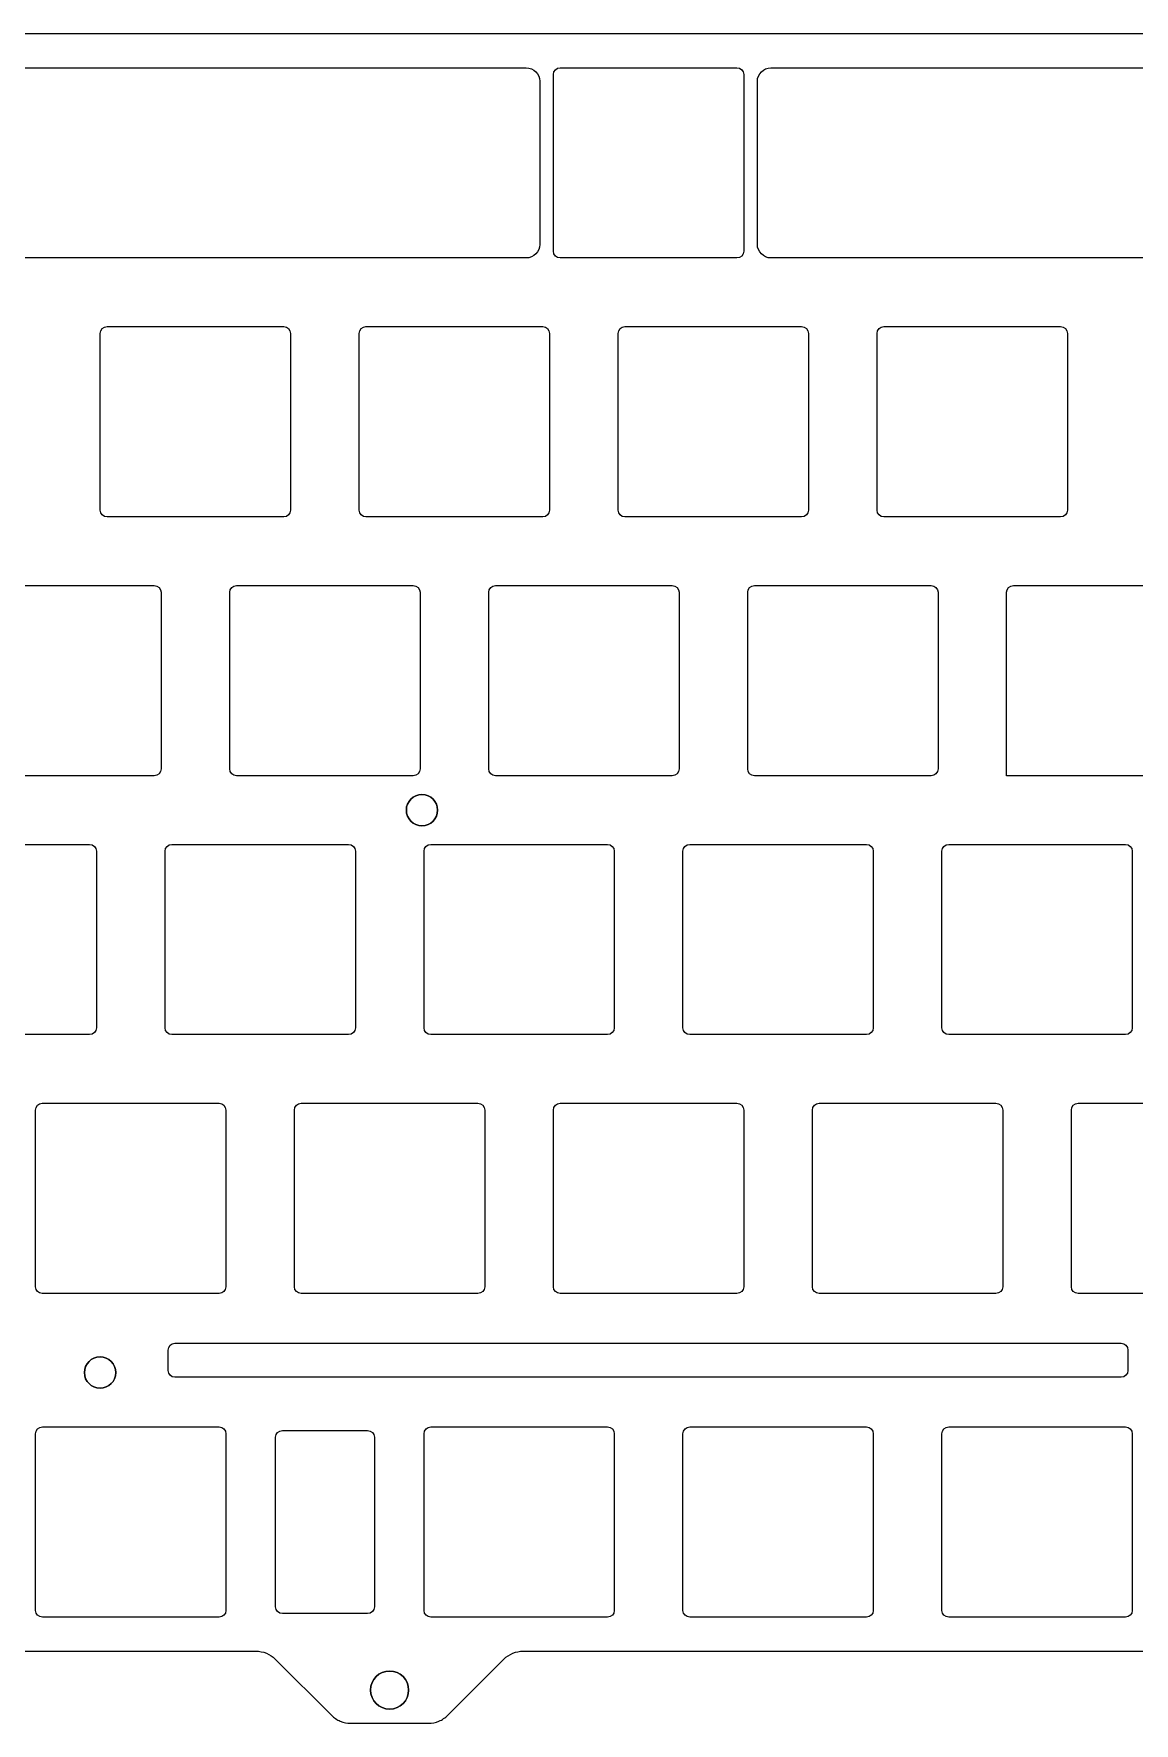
# Model space of a CAD drawing. Header units: millimetres. Extents: x -162 to 185, y -145 to -15.
# Drawn here: x -64.5 to 16.5, y -144.5 to -20.2 of the extents above; entities that cross this region are included whole.
import ezdxf

# ---------------------------------------------------------------- set-up
doc = ezdxf.new("R2010")
doc.units = ezdxf.units.MM
doc.layers.get('0').update_dxf_attribs({"linetype": 'CONTINUOUS'})

msp = doc.modelspace()

# ---------------------------------------------------------------- linework, layer by layer
for p, q in [((63.81, -20.18), (-102.27, -20.18)), ((63.81, -20.18), (-102.27, -20.18)), ((-68.37, -22.68), (-28.23, -22.68)), ((-68.37, -22.68), (-28.23, -22.68)), ((-26.23, -36.18), (-26.23, -23.18)), ((-26.23, -36.18), (-26.23, -23.18)), ((-25.73, -22.68), (-12.73, -22.68)), ((-25.73, -22.68), (-12.73, -22.68)), ((-12.23, -23.18), (-12.23, -36.18)), ((-12.23, -23.18), (-12.23, -36.18)), ((-10.23, -22.68), (29.91, -22.68)), ((-10.23, -22.68), (29.91, -22.68)), ((-27.23, -23.68), (-27.23, -35.68)), ((-27.23, -23.68), (-27.23, -35.68)), ((-11.23, -35.68), (-11.23, -23.68)), ((-11.23, -35.68), (-11.23, -23.68)), ((-28.23, -36.68), (-68.37, -36.68)), ((-28.23, -36.68), (-68.37, -36.68)), ((-12.73, -36.68), (-25.73, -36.68)), ((-12.73, -36.68), (-25.73, -36.68)), ((29.91, -36.68), (-10.23, -36.68)), ((29.91, -36.68), (-10.23, -36.68)), ((-59.57, -55.23), (-59.57, -42.23)), ((-59.57, -55.23), (-59.57, -42.23)), ((-59.07, -41.73), (-46.07, -41.73)), ((-59.07, -41.73), (-46.07, -41.73)), ((-45.57, -42.23), (-45.57, -55.23)), ((-45.57, -42.23), (-45.57, -55.23)), ((-40.52, -55.23), (-40.52, -42.23)), ((-40.52, -55.23), (-40.52, -42.23)), ((-40.02, -41.73), (-27.02, -41.73)), ((-40.02, -41.73), (-27.02, -41.73)), ((-26.52, -42.23), (-26.52, -55.23)), ((-26.52, -42.23), (-26.52, -55.23)), ((-21.47, -55.23), (-21.47, -42.23)), ((-21.47, -55.23), (-21.47, -42.23)), ((-20.97, -41.73), (-7.97, -41.73)), ((-20.97, -41.73), (-7.97, -41.73)), ((-7.47, -42.23), (-7.47, -55.23)), ((-7.47, -42.23), (-7.47, -55.23)), ((-2.42, -55.23), (-2.42, -42.23)), ((-2.42, -55.23), (-2.42, -42.23)), ((-1.92, -41.73), (11.08, -41.73)), ((-1.92, -41.73), (11.08, -41.73)), ((11.58, -42.23), (11.58, -55.23)), ((11.58, -42.23), (11.58, -55.23)), ((-46.07, -55.73), (-59.07, -55.73)), ((-46.07, -55.73), (-59.07, -55.73)), ((-27.02, -55.73), (-40.02, -55.73)), ((-27.02, -55.73), (-40.02, -55.73)), ((-7.97, -55.73), (-20.97, -55.73)), ((-7.97, -55.73), (-20.97, -55.73)), ((11.08, -55.73), (-1.92, -55.73)), ((11.08, -55.73), (-1.92, -55.73)), ((-68.59, -60.78), (-55.59, -60.78)), ((-68.59, -60.78), (-55.59, -60.78)), ((-49.54, -60.78), (-36.54, -60.78)), ((-49.54, -60.78), (-36.54, -60.78)), ((-30.49, -60.78), (-17.49, -60.78)), ((-30.49, -60.78), (-17.49, -60.78)), ((-11.44, -60.78), (1.56, -60.78)), ((-11.44, -60.78), (1.56, -60.78)), ((7.61, -60.78), (20.61, -60.78)), ((7.61, -60.78), (20.61, -60.78)), ((-55.09, -61.28), (-55.09, -74.28)), ((-55.09, -61.28), (-55.09, -74.28)), ((-50.04, -74.28), (-50.04, -61.28)), ((-50.04, -74.28), (-50.04, -61.28)), ((-36.04, -61.28), (-36.04, -74.28)), ((-36.04, -61.28), (-36.04, -74.28)), ((-30.99, -74.28), (-30.99, -61.28)), ((-30.99, -74.28), (-30.99, -61.28)), ((-16.99, -61.28), (-16.99, -74.28)), ((-16.99, -61.28), (-16.99, -74.28)), ((-11.94, -74.28), (-11.94, -61.28)), ((-11.94, -74.28), (-11.94, -61.28)), ((2.06, -61.28), (2.06, -74.28)), ((2.06, -61.28), (2.06, -74.28)), ((7.11, -74.78), (7.11, -61.28)), ((7.11, -74.78), (7.11, -61.28)), ((-55.59, -74.78), (-68.59, -74.78)), ((-55.59, -74.78), (-68.59, -74.78)), ((-36.54, -74.78), (-49.54, -74.78)), ((-36.54, -74.78), (-49.54, -74.78)), ((-17.49, -74.78), (-30.49, -74.78)), ((-17.49, -74.78), (-30.49, -74.78)), ((1.56, -74.78), (-11.44, -74.78)), ((1.56, -74.78), (-11.44, -74.78)), ((20.61, -74.78), (7.11, -74.78)), ((20.61, -74.78), (7.11, -74.78)), ((-73.35, -79.83), (-60.35, -79.83)), ((-73.35, -79.83), (-60.35, -79.83)), ((-59.85, -80.33), (-59.85, -93.33)), ((-59.85, -80.33), (-59.85, -93.33)), ((-54.8, -93.33), (-54.8, -80.33)), ((-54.8, -93.33), (-54.8, -80.33)), ((-54.3, -79.83), (-41.3, -79.83)), ((-54.3, -79.83), (-41.3, -79.83)), ((-40.8, -80.33), (-40.8, -93.33)), ((-40.8, -80.33), (-40.8, -93.33)), ((-35.75, -93.33), (-35.75, -80.33)), ((-35.75, -93.33), (-35.75, -80.33)), ((-35.25, -79.83), (-22.25, -79.83)), ((-35.25, -79.83), (-22.25, -79.83)), ((-21.75, -80.33), (-21.75, -93.33)), ((-21.75, -80.33), (-21.75, -93.33)), ((-16.7, -93.33), (-16.7, -80.33)), ((-16.7, -93.33), (-16.7, -80.33)), ((-16.2, -79.83), (-3.2, -79.83)), ((-16.2, -79.83), (-3.2, -79.83)), ((-2.7, -80.33), (-2.7, -93.33)), ((-2.7, -80.33), (-2.7, -93.33)), ((2.35, -93.33), (2.35, -80.33)), ((2.35, -93.33), (2.35, -80.33)), ((2.85, -79.83), (15.85, -79.83)), ((2.85, -79.83), (15.85, -79.83)), ((16.35, -80.33), (16.35, -93.33)), ((16.35, -80.33), (16.35, -93.33)), ((-60.35, -93.83), (-73.35, -93.83)), ((-60.35, -93.83), (-73.35, -93.83)), ((-41.3, -93.83), (-54.3, -93.83)), ((-41.3, -93.83), (-54.3, -93.83)), ((-22.25, -93.83), (-35.25, -93.83)), ((-22.25, -93.83), (-35.25, -93.83)), ((-3.2, -93.83), (-16.2, -93.83)), ((-3.2, -93.83), (-16.2, -93.83)), ((15.85, -93.83), (2.85, -93.83)), ((15.85, -93.83), (2.85, -93.83)), ((-64.33, -112.38), (-64.33, -99.38)), ((-64.33, -112.38), (-64.33, -99.38)), ((-63.83, -98.88), (-50.83, -98.88)), ((-63.83, -98.88), (-50.83, -98.88)), ((-50.33, -99.38), (-50.33, -112.38)), ((-50.33, -99.38), (-50.33, -112.38)), ((-45.28, -112.38), (-45.28, -99.38)), ((-45.28, -112.38), (-45.28, -99.38)), ((-44.78, -98.88), (-31.78, -98.88)), ((-44.78, -98.88), (-31.78, -98.88)), ((-31.28, -99.38), (-31.28, -112.38)), ((-31.28, -99.38), (-31.28, -112.38)), ((-26.23, -112.38), (-26.23, -99.38)), ((-26.23, -112.38), (-26.23, -99.38)), ((-25.73, -98.88), (-12.73, -98.88)), ((-25.73, -98.88), (-12.73, -98.88)), ((-12.23, -99.38), (-12.23, -112.38)), ((-12.23, -99.38), (-12.23, -112.38)), ((-7.18, -112.38), (-7.18, -99.38)), ((-7.18, -112.38), (-7.18, -99.38)), ((-6.68, -98.88), (6.32, -98.88)), ((-6.68, -98.88), (6.32, -98.88)), ((6.82, -99.38), (6.82, -112.38)), ((6.82, -99.38), (6.82, -112.38)), ((11.87, -112.38), (11.87, -99.38)), ((11.87, -112.38), (11.87, -99.38)), ((12.37, -98.88), (25.37, -98.88)), ((12.37, -98.88), (25.37, -98.88)), ((-50.83, -112.88), (-63.83, -112.88)), ((-50.83, -112.88), (-63.83, -112.88)), ((-31.78, -112.88), (-44.78, -112.88)), ((-31.78, -112.88), (-44.78, -112.88)), ((-12.73, -112.88), (-25.73, -112.88)), ((-12.73, -112.88), (-25.73, -112.88)), ((6.32, -112.88), (-6.68, -112.88)), ((6.32, -112.88), (-6.68, -112.88)), ((25.37, -112.88), (12.37, -112.88)), ((25.37, -112.88), (12.37, -112.88)), ((-54.07, -116.54), (15.53, -116.54)), ((-54.07, -116.54), (15.53, -116.54)), ((-54.57, -118.54), (-54.57, -117.04)), ((-54.57, -118.54), (-54.57, -117.04)), ((16.03, -117.04), (16.03, -118.54)), ((16.03, -117.04), (16.03, -118.54)), ((15.53, -119.04), (-54.07, -119.04)), ((15.53, -119.04), (-54.07, -119.04)), ((-63.82, -122.7), (-50.82, -122.7)), ((-63.82, -122.7), (-50.82, -122.7)), ((-46.17, -122.96), (-39.9, -122.96)), ((-46.17, -122.96), (-39.9, -122.96)), ((-35.25, -122.7), (-22.25, -122.7)), ((-35.25, -122.7), (-22.25, -122.7)), ((-16.2, -122.7), (-3.2, -122.7)), ((-16.2, -122.7), (-3.2, -122.7)), ((2.85, -122.7), (15.85, -122.7)), ((2.85, -122.7), (15.85, -122.7)), ((-64.32, -136.2), (-64.32, -123.2)), ((-64.32, -136.2), (-64.32, -123.2)), ((-50.32, -123.2), (-50.32, -136.2)), ((-50.32, -123.2), (-50.32, -136.2)), ((-46.67, -135.93), (-46.67, -123.46)), ((-46.67, -135.93), (-46.67, -123.46)), ((-39.4, -123.46), (-39.4, -135.93)), ((-39.4, -123.46), (-39.4, -135.93)), ((-35.75, -136.2), (-35.75, -123.2)), ((-35.75, -136.2), (-35.75, -123.2)), ((-21.75, -123.2), (-21.75, -136.2)), ((-21.75, -123.2), (-21.75, -136.2)), ((-16.7, -136.2), (-16.7, -123.2)), ((-16.7, -136.2), (-16.7, -123.2)), ((-2.7, -123.2), (-2.7, -136.2)), ((-2.7, -123.2), (-2.7, -136.2)), ((2.35, -136.2), (2.35, -123.2)), ((2.35, -136.2), (2.35, -123.2)), ((16.35, -123.2), (16.35, -136.2)), ((16.35, -123.2), (16.35, -136.2)), ((-50.82, -136.7), (-63.82, -136.7)), ((-50.82, -136.7), (-63.82, -136.7)), ((-39.9, -136.43), (-46.17, -136.43)), ((-39.9, -136.43), (-46.17, -136.43)), ((-22.25, -136.7), (-35.25, -136.7)), ((-22.25, -136.7), (-35.25, -136.7)), ((-3.2, -136.7), (-16.2, -136.7)), ((-3.2, -136.7), (-16.2, -136.7)), ((15.85, -136.7), (2.85, -136.7)), ((15.85, -136.7), (2.85, -136.7)), ((-130.85, -139.2), (-48.11, -139.2)), ((-130.85, -139.2), (-48.11, -139.2)), ((-28.45, -139.2), (51.9, -139.2)), ((-28.45, -139.2), (51.9, -139.2)), ((-46.69, -139.78), (-42.56, -143.91)), ((-46.69, -139.78), (-42.56, -143.91)), ((-34, -143.91), (-29.87, -139.78)), ((-34, -143.91), (-29.87, -139.78)), ((-41.15, -144.5), (-35.41, -144.5)), ((-41.15, -144.5), (-35.41, -144.5))]:
    msp.add_line(p, q)
at = {"extrusion": (0, 0, -1)}
for centre, radius in [((35.9, -77.31), 1.15), ((59.58, -118.7), 1.15), ((38.28, -142.06), 1.4)]:
    msp.add_circle(centre, radius, dxfattribs=at)
for centre, radius in [((-35.9, -77.31), 1.15), ((-59.58, -118.7), 1.15), ((-38.28, -142.06), 1.4)]:
    msp.add_circle(centre, radius)
for points in [[(-28.23, -22.68), (-27.68, -22.68), (-27.23, -23.13), (-27.23, -23.68)], [(-28.23, -22.68), (-27.68, -22.68), (-27.23, -23.13), (-27.23, -23.68)], [(-26.23, -23.18), (-26.23, -22.91), (-26.01, -22.68), (-25.73, -22.68)], [(-26.23, -23.18), (-26.23, -22.91), (-26.01, -22.68), (-25.73, -22.68)], [(-12.73, -22.68), (-12.45, -22.68), (-12.23, -22.91), (-12.23, -23.18)], [(-12.73, -22.68), (-12.45, -22.68), (-12.23, -22.91), (-12.23, -23.18)], [(-11.23, -23.68), (-11.23, -23.13), (-10.78, -22.68), (-10.23, -22.68)], [(-11.23, -23.68), (-11.23, -23.13), (-10.78, -22.68), (-10.23, -22.68)], [(-27.23, -35.68), (-27.23, -36.23), (-27.68, -36.68), (-28.23, -36.68)], [(-27.23, -35.68), (-27.23, -36.23), (-27.68, -36.68), (-28.23, -36.68)], [(-10.23, -36.68), (-10.78, -36.68), (-11.23, -36.23), (-11.23, -35.68)], [(-10.23, -36.68), (-10.78, -36.68), (-11.23, -36.23), (-11.23, -35.68)], [(-25.73, -36.68), (-26.01, -36.68), (-26.23, -36.46), (-26.23, -36.18)], [(-25.73, -36.68), (-26.01, -36.68), (-26.23, -36.46), (-26.23, -36.18)], [(-12.23, -36.18), (-12.23, -36.46), (-12.45, -36.68), (-12.73, -36.68)], [(-12.23, -36.18), (-12.23, -36.46), (-12.45, -36.68), (-12.73, -36.68)], [(-59.57, -42.23), (-59.57, -41.96), (-59.34, -41.73), (-59.07, -41.73)], [(-59.57, -42.23), (-59.57, -41.96), (-59.34, -41.73), (-59.07, -41.73)], [(-46.07, -41.73), (-45.79, -41.73), (-45.57, -41.96), (-45.57, -42.23)], [(-46.07, -41.73), (-45.79, -41.73), (-45.57, -41.96), (-45.57, -42.23)], [(-40.52, -42.23), (-40.52, -41.96), (-40.29, -41.73), (-40.02, -41.73)], [(-40.52, -42.23), (-40.52, -41.96), (-40.29, -41.73), (-40.02, -41.73)], [(-27.02, -41.73), (-26.74, -41.73), (-26.52, -41.96), (-26.52, -42.23)], [(-27.02, -41.73), (-26.74, -41.73), (-26.52, -41.96), (-26.52, -42.23)], [(-21.47, -42.23), (-21.47, -41.96), (-21.24, -41.73), (-20.97, -41.73)], [(-21.47, -42.23), (-21.47, -41.96), (-21.24, -41.73), (-20.97, -41.73)], [(-7.97, -41.73), (-7.69, -41.73), (-7.47, -41.96), (-7.47, -42.23)], [(-7.97, -41.73), (-7.69, -41.73), (-7.47, -41.96), (-7.47, -42.23)], [(-2.42, -42.23), (-2.42, -41.96), (-2.19, -41.73), (-1.92, -41.73)], [(-2.42, -42.23), (-2.42, -41.96), (-2.19, -41.73), (-1.92, -41.73)], [(11.08, -41.73), (11.36, -41.73), (11.58, -41.96), (11.58, -42.23)], [(11.08, -41.73), (11.36, -41.73), (11.58, -41.96), (11.58, -42.23)], [(-59.07, -55.73), (-59.34, -55.73), (-59.57, -55.51), (-59.57, -55.23)], [(-59.07, -55.73), (-59.34, -55.73), (-59.57, -55.51), (-59.57, -55.23)], [(-45.57, -55.23), (-45.57, -55.51), (-45.79, -55.73), (-46.07, -55.73)], [(-45.57, -55.23), (-45.57, -55.51), (-45.79, -55.73), (-46.07, -55.73)], [(-40.02, -55.73), (-40.29, -55.73), (-40.52, -55.51), (-40.52, -55.23)], [(-40.02, -55.73), (-40.29, -55.73), (-40.52, -55.51), (-40.52, -55.23)], [(-26.52, -55.23), (-26.52, -55.51), (-26.74, -55.73), (-27.02, -55.73)], [(-26.52, -55.23), (-26.52, -55.51), (-26.74, -55.73), (-27.02, -55.73)], [(-20.97, -55.73), (-21.24, -55.73), (-21.47, -55.51), (-21.47, -55.23)], [(-20.97, -55.73), (-21.24, -55.73), (-21.47, -55.51), (-21.47, -55.23)], [(-7.47, -55.23), (-7.47, -55.51), (-7.69, -55.73), (-7.97, -55.73)], [(-7.47, -55.23), (-7.47, -55.51), (-7.69, -55.73), (-7.97, -55.73)], [(-1.92, -55.73), (-2.19, -55.73), (-2.42, -55.51), (-2.42, -55.23)], [(-1.92, -55.73), (-2.19, -55.73), (-2.42, -55.51), (-2.42, -55.23)], [(11.58, -55.23), (11.58, -55.51), (11.36, -55.73), (11.08, -55.73)], [(11.58, -55.23), (11.58, -55.51), (11.36, -55.73), (11.08, -55.73)], [(-55.59, -60.78), (-55.32, -60.78), (-55.09, -61.01), (-55.09, -61.28)], [(-55.59, -60.78), (-55.32, -60.78), (-55.09, -61.01), (-55.09, -61.28)], [(-50.04, -61.28), (-50.04, -61.01), (-49.82, -60.78), (-49.54, -60.78)], [(-50.04, -61.28), (-50.04, -61.01), (-49.82, -60.78), (-49.54, -60.78)], [(-36.54, -60.78), (-36.27, -60.78), (-36.04, -61.01), (-36.04, -61.28)], [(-36.54, -60.78), (-36.27, -60.78), (-36.04, -61.01), (-36.04, -61.28)], [(-30.99, -61.28), (-30.99, -61.01), (-30.77, -60.78), (-30.49, -60.78)], [(-30.99, -61.28), (-30.99, -61.01), (-30.77, -60.78), (-30.49, -60.78)], [(-17.49, -60.78), (-17.22, -60.78), (-16.99, -61.01), (-16.99, -61.28)], [(-17.49, -60.78), (-17.22, -60.78), (-16.99, -61.01), (-16.99, -61.28)], [(-11.94, -61.28), (-11.94, -61.01), (-11.72, -60.78), (-11.44, -60.78)], [(-11.94, -61.28), (-11.94, -61.01), (-11.72, -60.78), (-11.44, -60.78)], [(1.56, -60.78), (1.83, -60.78), (2.06, -61.01), (2.06, -61.28)], [(1.56, -60.78), (1.83, -60.78), (2.06, -61.01), (2.06, -61.28)], [(7.11, -61.28), (7.11, -61.01), (7.33, -60.78), (7.61, -60.78)], [(7.11, -61.28), (7.11, -61.01), (7.33, -60.78), (7.61, -60.78)], [(-55.09, -74.28), (-55.09, -74.56), (-55.32, -74.78), (-55.59, -74.78)], [(-55.09, -74.28), (-55.09, -74.56), (-55.32, -74.78), (-55.59, -74.78)], [(-49.54, -74.78), (-49.82, -74.78), (-50.04, -74.56), (-50.04, -74.28)], [(-49.54, -74.78), (-49.82, -74.78), (-50.04, -74.56), (-50.04, -74.28)], [(-36.04, -74.28), (-36.04, -74.56), (-36.27, -74.78), (-36.54, -74.78)], [(-36.04, -74.28), (-36.04, -74.56), (-36.27, -74.78), (-36.54, -74.78)], [(-30.49, -74.78), (-30.77, -74.78), (-30.99, -74.56), (-30.99, -74.28)], [(-30.49, -74.78), (-30.77, -74.78), (-30.99, -74.56), (-30.99, -74.28)], [(-16.99, -74.28), (-16.99, -74.56), (-17.22, -74.78), (-17.49, -74.78)], [(-16.99, -74.28), (-16.99, -74.56), (-17.22, -74.78), (-17.49, -74.78)], [(-11.44, -74.78), (-11.72, -74.78), (-11.94, -74.56), (-11.94, -74.28)], [(-11.44, -74.78), (-11.72, -74.78), (-11.94, -74.56), (-11.94, -74.28)], [(2.06, -74.28), (2.06, -74.56), (1.83, -74.78), (1.56, -74.78)], [(2.06, -74.28), (2.06, -74.56), (1.83, -74.78), (1.56, -74.78)], [(-60.35, -79.83), (-60.08, -79.83), (-59.85, -80.06), (-59.85, -80.33)], [(-60.35, -79.83), (-60.08, -79.83), (-59.85, -80.06), (-59.85, -80.33)], [(-54.8, -80.33), (-54.8, -80.06), (-54.58, -79.83), (-54.3, -79.83)], [(-54.8, -80.33), (-54.8, -80.06), (-54.58, -79.83), (-54.3, -79.83)], [(-41.3, -79.83), (-41.03, -79.83), (-40.8, -80.06), (-40.8, -80.33)], [(-41.3, -79.83), (-41.03, -79.83), (-40.8, -80.06), (-40.8, -80.33)], [(-35.75, -80.33), (-35.75, -80.06), (-35.53, -79.83), (-35.25, -79.83)], [(-35.75, -80.33), (-35.75, -80.06), (-35.53, -79.83), (-35.25, -79.83)], [(-22.25, -79.83), (-21.98, -79.83), (-21.75, -80.06), (-21.75, -80.33)], [(-22.25, -79.83), (-21.98, -79.83), (-21.75, -80.06), (-21.75, -80.33)], [(-16.7, -80.33), (-16.7, -80.06), (-16.48, -79.83), (-16.2, -79.83)], [(-16.7, -80.33), (-16.7, -80.06), (-16.48, -79.83), (-16.2, -79.83)], [(-3.2, -79.83), (-2.93, -79.83), (-2.7, -80.06), (-2.7, -80.33)], [(-3.2, -79.83), (-2.93, -79.83), (-2.7, -80.06), (-2.7, -80.33)], [(2.35, -80.33), (2.35, -80.06), (2.57, -79.83), (2.85, -79.83)], [(2.35, -80.33), (2.35, -80.06), (2.57, -79.83), (2.85, -79.83)], [(15.85, -79.83), (16.12, -79.83), (16.35, -80.06), (16.35, -80.33)], [(15.85, -79.83), (16.12, -79.83), (16.35, -80.06), (16.35, -80.33)], [(-59.85, -93.33), (-59.85, -93.61), (-60.08, -93.83), (-60.35, -93.83)], [(-59.85, -93.33), (-59.85, -93.61), (-60.08, -93.83), (-60.35, -93.83)], [(-54.3, -93.83), (-54.58, -93.83), (-54.8, -93.61), (-54.8, -93.33)], [(-54.3, -93.83), (-54.58, -93.83), (-54.8, -93.61), (-54.8, -93.33)], [(-40.8, -93.33), (-40.8, -93.61), (-41.03, -93.83), (-41.3, -93.83)], [(-40.8, -93.33), (-40.8, -93.61), (-41.03, -93.83), (-41.3, -93.83)], [(-35.25, -93.83), (-35.53, -93.83), (-35.75, -93.61), (-35.75, -93.33)], [(-35.25, -93.83), (-35.53, -93.83), (-35.75, -93.61), (-35.75, -93.33)], [(-21.75, -93.33), (-21.75, -93.61), (-21.98, -93.83), (-22.25, -93.83)], [(-21.75, -93.33), (-21.75, -93.61), (-21.98, -93.83), (-22.25, -93.83)], [(-16.2, -93.83), (-16.48, -93.83), (-16.7, -93.61), (-16.7, -93.33)], [(-16.2, -93.83), (-16.48, -93.83), (-16.7, -93.61), (-16.7, -93.33)], [(-2.7, -93.33), (-2.7, -93.61), (-2.93, -93.83), (-3.2, -93.83)], [(-2.7, -93.33), (-2.7, -93.61), (-2.93, -93.83), (-3.2, -93.83)], [(2.85, -93.83), (2.57, -93.83), (2.35, -93.61), (2.35, -93.33)], [(2.85, -93.83), (2.57, -93.83), (2.35, -93.61), (2.35, -93.33)], [(16.35, -93.33), (16.35, -93.61), (16.12, -93.83), (15.85, -93.83)], [(16.35, -93.33), (16.35, -93.61), (16.12, -93.83), (15.85, -93.83)], [(-64.33, -99.38), (-64.33, -99.11), (-64.11, -98.88), (-63.83, -98.88)], [(-64.33, -99.38), (-64.33, -99.11), (-64.11, -98.88), (-63.83, -98.88)], [(-50.83, -98.88), (-50.55, -98.88), (-50.33, -99.11), (-50.33, -99.38)], [(-50.83, -98.88), (-50.55, -98.88), (-50.33, -99.11), (-50.33, -99.38)], [(-45.28, -99.38), (-45.28, -99.11), (-45.06, -98.88), (-44.78, -98.88)], [(-45.28, -99.38), (-45.28, -99.11), (-45.06, -98.88), (-44.78, -98.88)], [(-31.78, -98.88), (-31.5, -98.88), (-31.28, -99.11), (-31.28, -99.38)], [(-31.78, -98.88), (-31.5, -98.88), (-31.28, -99.11), (-31.28, -99.38)], [(-26.23, -99.38), (-26.23, -99.11), (-26.01, -98.88), (-25.73, -98.88)], [(-26.23, -99.38), (-26.23, -99.11), (-26.01, -98.88), (-25.73, -98.88)], [(-12.73, -98.88), (-12.45, -98.88), (-12.23, -99.11), (-12.23, -99.38)], [(-12.73, -98.88), (-12.45, -98.88), (-12.23, -99.11), (-12.23, -99.38)], [(-7.18, -99.38), (-7.18, -99.11), (-6.96, -98.88), (-6.68, -98.88)], [(-7.18, -99.38), (-7.18, -99.11), (-6.96, -98.88), (-6.68, -98.88)], [(6.32, -98.88), (6.6, -98.88), (6.82, -99.11), (6.82, -99.38)], [(6.32, -98.88), (6.6, -98.88), (6.82, -99.11), (6.82, -99.38)], [(11.87, -99.38), (11.87, -99.11), (12.09, -98.88), (12.37, -98.88)], [(11.87, -99.38), (11.87, -99.11), (12.09, -98.88), (12.37, -98.88)], [(-63.83, -112.88), (-64.11, -112.88), (-64.33, -112.66), (-64.33, -112.38)], [(-63.83, -112.88), (-64.11, -112.88), (-64.33, -112.66), (-64.33, -112.38)], [(-50.33, -112.38), (-50.33, -112.66), (-50.55, -112.88), (-50.83, -112.88)], [(-50.33, -112.38), (-50.33, -112.66), (-50.55, -112.88), (-50.83, -112.88)], [(-44.78, -112.88), (-45.06, -112.88), (-45.28, -112.66), (-45.28, -112.38)], [(-44.78, -112.88), (-45.06, -112.88), (-45.28, -112.66), (-45.28, -112.38)], [(-31.28, -112.38), (-31.28, -112.66), (-31.5, -112.88), (-31.78, -112.88)], [(-31.28, -112.38), (-31.28, -112.66), (-31.5, -112.88), (-31.78, -112.88)], [(-25.73, -112.88), (-26.01, -112.88), (-26.23, -112.66), (-26.23, -112.38)], [(-25.73, -112.88), (-26.01, -112.88), (-26.23, -112.66), (-26.23, -112.38)], [(-12.23, -112.38), (-12.23, -112.66), (-12.45, -112.88), (-12.73, -112.88)], [(-12.23, -112.38), (-12.23, -112.66), (-12.45, -112.88), (-12.73, -112.88)], [(-6.68, -112.88), (-6.96, -112.88), (-7.18, -112.66), (-7.18, -112.38)], [(-6.68, -112.88), (-6.96, -112.88), (-7.18, -112.66), (-7.18, -112.38)], [(6.82, -112.38), (6.82, -112.66), (6.6, -112.88), (6.32, -112.88)], [(6.82, -112.38), (6.82, -112.66), (6.6, -112.88), (6.32, -112.88)], [(12.37, -112.88), (12.09, -112.88), (11.87, -112.66), (11.87, -112.38)], [(12.37, -112.88), (12.09, -112.88), (11.87, -112.66), (11.87, -112.38)], [(-54.57, -117.04), (-54.57, -116.76), (-54.35, -116.54), (-54.07, -116.54)], [(-54.57, -117.04), (-54.57, -116.76), (-54.35, -116.54), (-54.07, -116.54)], [(15.53, -116.54), (15.81, -116.54), (16.03, -116.76), (16.03, -117.04)], [(15.53, -116.54), (15.81, -116.54), (16.03, -116.76), (16.03, -117.04)], [(-54.07, -119.04), (-54.35, -119.04), (-54.57, -118.82), (-54.57, -118.54)], [(-54.07, -119.04), (-54.35, -119.04), (-54.57, -118.82), (-54.57, -118.54)], [(16.03, -118.54), (16.03, -118.82), (15.81, -119.04), (15.53, -119.04)], [(16.03, -118.54), (16.03, -118.82), (15.81, -119.04), (15.53, -119.04)], [(-64.32, -123.2), (-64.32, -122.92), (-64.1, -122.7), (-63.82, -122.7)], [(-64.32, -123.2), (-64.32, -122.92), (-64.1, -122.7), (-63.82, -122.7)], [(-50.82, -122.7), (-50.55, -122.7), (-50.32, -122.92), (-50.32, -123.2)], [(-50.82, -122.7), (-50.55, -122.7), (-50.32, -122.92), (-50.32, -123.2)], [(-46.67, -123.46), (-46.67, -123.18), (-46.45, -122.96), (-46.17, -122.96)], [(-46.67, -123.46), (-46.67, -123.18), (-46.45, -122.96), (-46.17, -122.96)], [(-39.9, -122.96), (-39.62, -122.96), (-39.4, -123.18), (-39.4, -123.46)], [(-39.9, -122.96), (-39.62, -122.96), (-39.4, -123.18), (-39.4, -123.46)], [(-35.75, -123.2), (-35.75, -122.92), (-35.52, -122.7), (-35.25, -122.7)], [(-35.75, -123.2), (-35.75, -122.92), (-35.52, -122.7), (-35.25, -122.7)], [(-22.25, -122.7), (-21.97, -122.7), (-21.75, -122.92), (-21.75, -123.2)], [(-22.25, -122.7), (-21.97, -122.7), (-21.75, -122.92), (-21.75, -123.2)], [(-16.7, -123.2), (-16.7, -122.92), (-16.47, -122.7), (-16.2, -122.7)], [(-16.7, -123.2), (-16.7, -122.92), (-16.47, -122.7), (-16.2, -122.7)], [(-3.2, -122.7), (-2.92, -122.7), (-2.7, -122.92), (-2.7, -123.2)], [(-3.2, -122.7), (-2.92, -122.7), (-2.7, -122.92), (-2.7, -123.2)], [(2.35, -123.2), (2.35, -122.92), (2.58, -122.7), (2.85, -122.7)], [(2.35, -123.2), (2.35, -122.92), (2.58, -122.7), (2.85, -122.7)], [(15.85, -122.7), (16.13, -122.7), (16.35, -122.92), (16.35, -123.2)], [(15.85, -122.7), (16.13, -122.7), (16.35, -122.92), (16.35, -123.2)], [(-63.82, -136.7), (-64.1, -136.7), (-64.32, -136.47), (-64.32, -136.2)], [(-63.82, -136.7), (-64.1, -136.7), (-64.32, -136.47), (-64.32, -136.2)], [(-50.32, -136.2), (-50.32, -136.47), (-50.55, -136.7), (-50.82, -136.7)], [(-50.32, -136.2), (-50.32, -136.47), (-50.55, -136.7), (-50.82, -136.7)], [(-46.17, -136.43), (-46.45, -136.43), (-46.67, -136.21), (-46.67, -135.93)], [(-46.17, -136.43), (-46.45, -136.43), (-46.67, -136.21), (-46.67, -135.93)], [(-39.4, -135.93), (-39.4, -136.21), (-39.62, -136.43), (-39.9, -136.43)], [(-39.4, -135.93), (-39.4, -136.21), (-39.62, -136.43), (-39.9, -136.43)], [(-35.25, -136.7), (-35.52, -136.7), (-35.75, -136.47), (-35.75, -136.2)], [(-35.25, -136.7), (-35.52, -136.7), (-35.75, -136.47), (-35.75, -136.2)], [(-21.75, -136.2), (-21.75, -136.47), (-21.97, -136.7), (-22.25, -136.7)], [(-21.75, -136.2), (-21.75, -136.47), (-21.97, -136.7), (-22.25, -136.7)], [(-16.2, -136.7), (-16.47, -136.7), (-16.7, -136.47), (-16.7, -136.2)], [(-16.2, -136.7), (-16.47, -136.7), (-16.7, -136.47), (-16.7, -136.2)], [(-2.7, -136.2), (-2.7, -136.47), (-2.92, -136.7), (-3.2, -136.7)], [(-2.7, -136.2), (-2.7, -136.47), (-2.92, -136.7), (-3.2, -136.7)], [(2.85, -136.7), (2.58, -136.7), (2.35, -136.47), (2.35, -136.2)], [(2.85, -136.7), (2.58, -136.7), (2.35, -136.47), (2.35, -136.2)], [(16.35, -136.2), (16.35, -136.47), (16.13, -136.7), (15.85, -136.7)], [(16.35, -136.2), (16.35, -136.47), (16.13, -136.7), (15.85, -136.7)]]:
    msp.add_open_spline(points, degree=3)
for points in [[(-48.11, -139.2), (-47.85, -139.2), (-47.59, -139.25), (-47.1, -139.45), (-46.88, -139.6), (-46.69, -139.78)], [(-48.11, -139.2), (-47.85, -139.2), (-47.59, -139.25), (-47.1, -139.45), (-46.88, -139.6), (-46.69, -139.78)], [(-29.87, -139.78), (-29.68, -139.6), (-29.46, -139.45), (-28.97, -139.25), (-28.71, -139.2), (-28.45, -139.2)], [(-29.87, -139.78), (-29.68, -139.6), (-29.46, -139.45), (-28.97, -139.25), (-28.71, -139.2), (-28.45, -139.2)], [(-42.56, -143.91), (-42.37, -144.1), (-42.15, -144.25), (-41.67, -144.45), (-41.41, -144.5), (-41.15, -144.5)], [(-42.56, -143.91), (-42.37, -144.1), (-42.15, -144.25), (-41.67, -144.45), (-41.41, -144.5), (-41.15, -144.5)], [(-35.41, -144.5), (-35.15, -144.5), (-34.89, -144.45), (-34.41, -144.25), (-34.19, -144.1), (-34, -143.91)], [(-35.41, -144.5), (-35.15, -144.5), (-34.89, -144.45), (-34.41, -144.25), (-34.19, -144.1), (-34, -143.91)]]:
    msp.add_open_spline(points, degree=3, knots=[0, 0, 0, 0, 0.0788512, 0.0788512, 0.1577024, 0.1577024, 0.1577024, 0.1577024])

doc.saveas('drawing.dxf')
